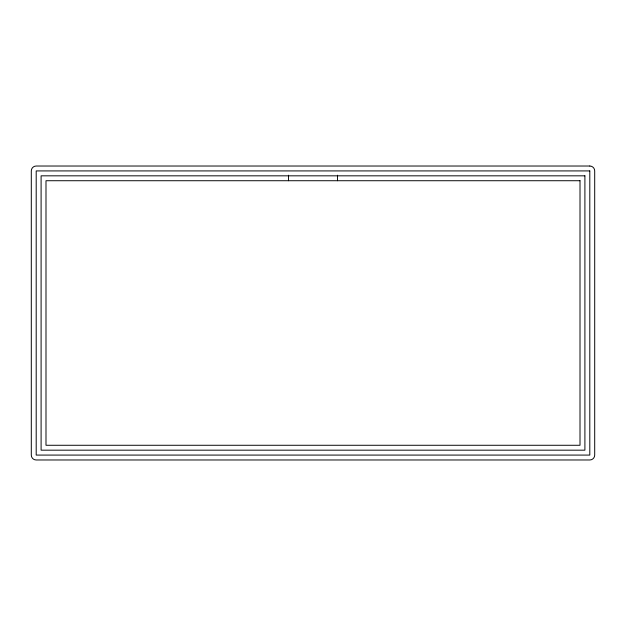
<?xml version="1.0" encoding="UTF-8"?>
<svg xmlns="http://www.w3.org/2000/svg" width="626" height="626" viewBox="0 0 626 626"><rect width="100%" height="100%" fill="white"/><g stroke="black" fill="none" stroke-linecap="round" stroke-linejoin="round"><path stroke-width="0.94" d="M337.492 175.21L337.492 180.726M288.508 175.21L288.508 180.726M589.802 166.023L36.198 166.023A4.898 4.898 0 0 0 31.3 170.921L31.3 455.079A4.898 4.898 0 0 0 36.198 459.977L589.802 459.977A4.898 4.898 0 0 0 594.7 455.079L594.7 170.921A4.898 4.898 0 0 0 589.802 166.023M589.802 170.921L36.198 170.921L36.198 455.079L589.802 455.079L589.802 170.921M584.903 175.828L41.097 175.828L41.097 450.172L584.903 450.172L584.903 175.828M580.005 180.726L45.995 180.726L45.995 445.274L580.005 445.274L580.005 180.726"/></g></svg>
